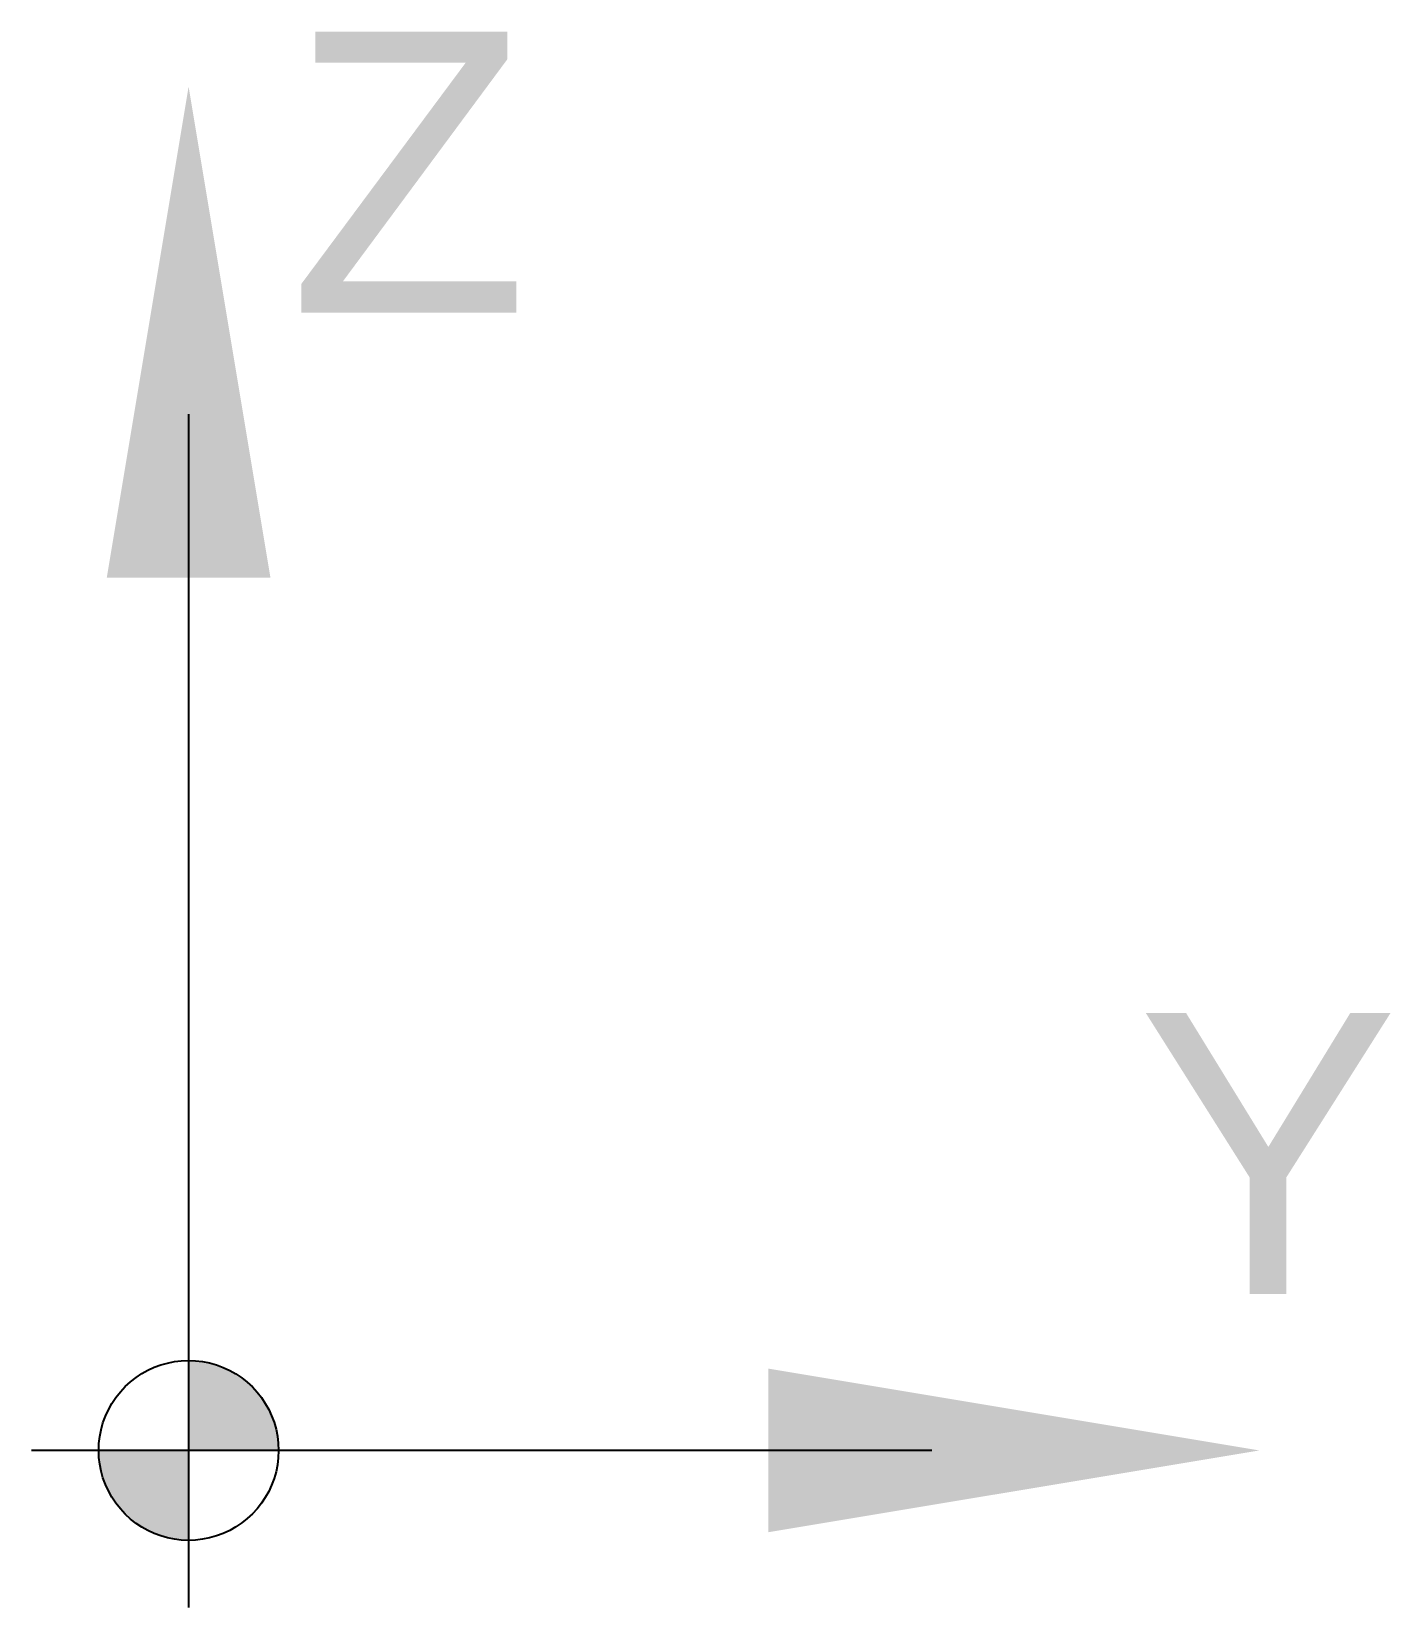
# Model space of a CAD drawing. Header units: inches. Extents: x -59 to 449, y -59 to 530.
import ezdxf

# ---------------------------------------------------------------- set-up
doc = ezdxf.new("R2010")
doc.units = ezdxf.units.IN
doc.header["$MEASUREMENT"] = 0
doc.styles.add('X26H342$0$ARIAL', font='arial.ttf')

msp = doc.modelspace()

# ---------------------------------------------------------------- hatches: boundary and pattern name
h = msp.add_hatch(color=256)
edge = h.paths.add_edge_path()
edge.add_ellipse((9.39214877745953e-11, -5.820766091346741e-11), major_axis=(-33.60004360723762, 3.960904296990604e-08), ratio=0.9999987021529482, start_angle=-179.99999993245956, end_angle=-89.99999993245962, ccw=False)
edge.add_line((33.60004360730024, -5.820766091346741e-11), (9.391953881277004e-11, -5.820766091346741e-11))
edge.add_line((9.39214877745953e-11, -5.820766091346741e-11), (9.39214877745953e-11, 33.59999999945285))
edge = h.paths.add_edge_path()
edge.add_ellipse((9.39214877745953e-11, -5.820766091346741e-11), major_axis=(-33.60004360723762, 3.960904296990604e-08), ratio=0.9999987021529482, start_angle=6.754061132596689e-08, end_angle=90.00000006754038, ccw=False)
edge.add_line((-33.6000436071124, 0), (9.391953881277004e-11, -5.820766091346741e-11))
edge.add_line((9.39214877745953e-11, -5.820766091346741e-11), (9.39214877745953e-11, -33.59999999951106))

# ---------------------------------------------------------------- linework, layer by layer
for p, q in [((-0.002499865623333091, 387.245219684731), (-0.002499866380032683, -58.6842768494389)), ((277.6959999934836, -7.566995918750763e-10), (-58.68677671578983, 0))]:
    msp.add_line(p, q)
msp.add_ellipse((6.48176573178616e-11, 0), major_axis=(-33.60004360723762, 3.960904296990605e-08), ratio=0.9999987021529482, start_param=-3.14159265358989, end_param=3.141592653589696)
for points in [[(-30.5784998667011, 326.0932196854276), (30.57350013239854, 326.0932196856604), (-0.002499867718808884, 509.5492196829302)], [(216.5439999942385, 30.57600000029197), (216.5439999944131, -30.57599999877857), (399.999999991712, 1.33877620100975e-09)]]:
    msp.add_solid(points)

# ---------------------------------------------------------------- texts
at = {"char_height": 105, "attachment_point": 5, "style": 'X26H342$0$ARIAL'}
for s, insert in [('Z', (82.22632594430549, 477.6658793884574)), ('Y', (403.2946727963929, 110.9050991639961))]:
    msp.add_mtext(s, dxfattribs=dict(at, insert=insert))

doc.saveas('drawing.dxf')
